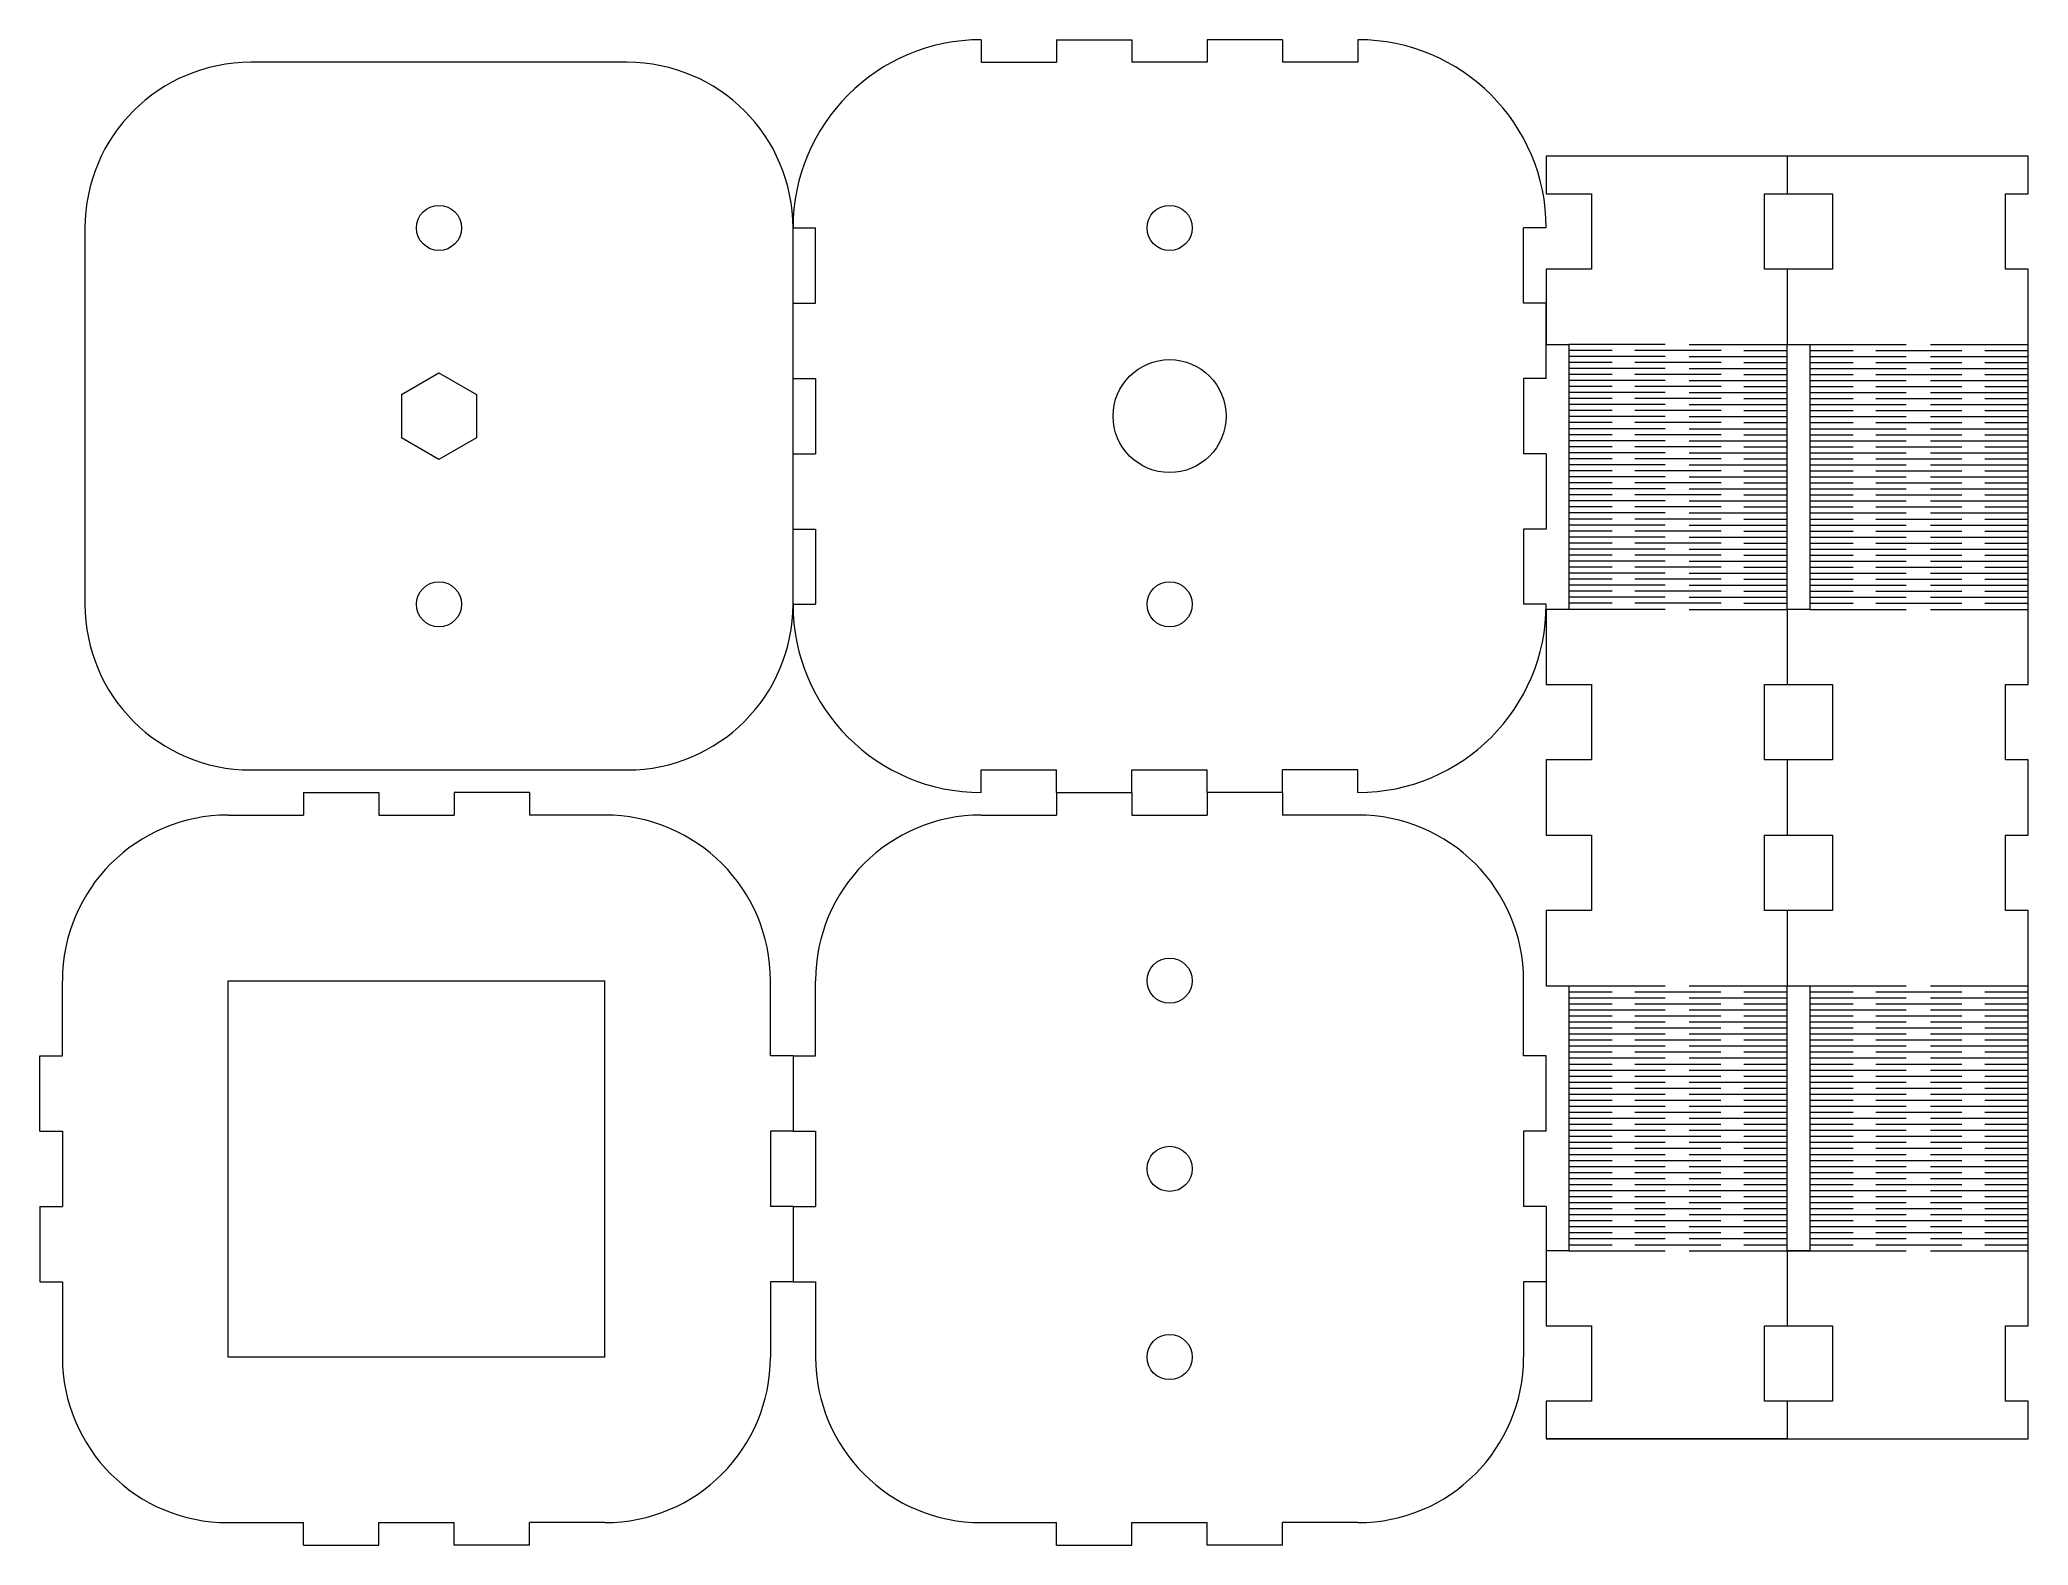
# Model space of a CAD drawing. Extents: x 103 to 367, y -19 to 181.
import ezdxf

# ---------------------------------------------------------------- set-up
doc = ezdxf.new("R2010")
doc.units = 0
doc.layers.add('cut', color=1, linetype='Continuous', lineweight=13, true_color=0xff0000)

msp = doc.modelspace()

# ---------------------------------------------------------------- linework, layer by layer
at = {"layer": 'cut'}
for p, q in [((228.42, 180.67), (228.42, 177.67)), ((238.42, 180.67), (248.42, 180.67)), ((238.42, 180.67), (238.42, 177.67)), ((248.42, 180.67), (248.42, 177.67)), ((268.42, 180.67), (258.42, 180.67)), ((258.42, 180.67), (258.42, 177.67)), ((268.42, 180.67), (268.42, 177.67)), ((278.42, 180.67), (278.42, 177.67)), ((181.42, 177.67), (131.42, 177.67)), ((228.42, 177.67), (238.42, 177.67)), ((258.42, 177.67), (248.42, 177.67)), ((278.42, 177.67), (268.42, 177.67)), ((303.42, 165.2), (303.42, 160.2)), ((335.42, 165.2), (303.42, 165.2)), ((367.42, 165.2), (335.42, 165.2)), ((335.42, 165.2), (335.42, 160.2)), ((367.42, 160.2), (367.42, 165.2)), ((303.42, 160.2), (309.42, 160.2)), ((309.42, 160.2), (309.42, 150.2)), ((332.42, 160.2), (341.42, 160.2)), ((332.42, 150.2), (332.42, 160.2)), ((341.42, 160.2), (341.42, 150.2)), ((364.42, 150.2), (364.42, 160.2)), ((364.42, 160.2), (367.42, 160.2)), ((109.42, 155.67), (109.42, 105.67)), ((203.42, 105.67), (203.42, 155.67)), ((203.42, 155.67), (206.42, 155.67)), ((206.42, 145.67), (206.42, 155.67)), ((300.42, 145.67), (300.42, 155.67)), ((303.42, 155.67), (300.42, 155.67)), ((309.42, 150.2), (303.42, 150.2)), ((303.42, 150.2), (303.42, 140.2)), ((341.42, 150.2), (332.42, 150.2)), ((335.42, 150.2), (335.42, 140.2)), ((367.42, 150.2), (364.42, 150.2)), ((367.42, 95), (367.42, 150.2)), ((203.42, 145.67), (206.42, 145.67)), ((303.42, 145.67), (300.42, 145.67)), ((303.42, 135.67), (303.42, 145.67)), ((303.42, 140.2), (306.42, 140.2)), ((306.42, 140.2), (306.42, 105)), ((319.22, 140.2), (306.42, 140.2)), ((322.42, 140.2), (335.42, 140.2)), ((335.42, 140.2), (338.42, 140.2)), ((335.42, 105), (335.42, 140.2)), ((338.42, 140.2), (338.42, 105)), ((338.42, 140.2), (351.22, 140.2)), ((354.42, 140.2), (367.42, 140.2)), ((312.17, 139.4), (306.42, 139.4)), ((319.22, 138.6), (306.42, 138.6)), ((312.17, 137.8), (306.42, 137.8)), ((326.67, 139.4), (315.17, 139.4)), ((326.67, 137.8), (315.17, 137.8)), ((322.42, 138.6), (335.42, 138.6)), ((329.67, 139.4), (335.42, 139.4)), ((329.67, 137.8), (335.42, 137.8)), ((338.42, 139.4), (344.17, 139.4)), ((338.42, 138.6), (351.22, 138.6)), ((338.42, 137.8), (344.17, 137.8)), ((347.17, 139.4), (358.62, 139.4)), ((347.17, 137.8), (358.62, 137.8)), ((354.42, 138.6), (367.42, 138.6)), ((361.67, 139.4), (367.42, 139.4)), ((361.67, 137.8), (367.42, 137.8)), ((151.42, 133.55), (156.42, 136.44)), ((156.42, 136.44), (161.42, 133.55)), ((203.42, 135.67), (206.42, 135.67)), ((206.42, 135.67), (206.42, 125.67)), ((303.42, 135.67), (300.42, 135.67)), ((300.42, 135.67), (300.42, 125.67)), ((319.22, 137), (306.42, 137)), ((312.17, 136.2), (306.42, 136.2)), ((319.22, 135.4), (306.42, 135.4)), ((326.67, 136.2), (315.17, 136.2)), ((322.42, 137), (335.42, 137)), ((322.42, 135.4), (335.42, 135.4)), ((329.67, 136.2), (335.42, 136.2)), ((338.42, 137), (351.22, 137)), ((338.42, 136.2), (344.17, 136.2)), ((338.42, 135.4), (351.22, 135.4)), ((347.17, 136.2), (358.62, 136.2)), ((354.42, 137), (367.42, 137)), ((354.42, 135.4), (367.42, 135.4)), ((361.67, 136.2), (367.42, 136.2)), ((151.42, 133.55), (151.42, 127.79)), ((161.42, 133.55), (161.42, 127.79)), ((312.17, 134.6), (306.42, 134.6)), ((319.22, 133.8), (306.42, 133.8)), ((312.17, 133), (306.42, 133)), ((319.22, 132.2), (306.42, 132.2)), ((326.67, 134.6), (315.17, 134.6)), ((326.67, 133), (315.17, 133)), ((322.42, 133.8), (335.42, 133.8)), ((322.42, 132.2), (335.42, 132.2)), ((329.67, 134.6), (335.42, 134.6)), ((329.67, 133), (335.42, 133)), ((338.42, 134.6), (344.17, 134.6)), ((338.42, 133.8), (351.22, 133.8)), ((338.42, 133), (344.17, 133)), ((338.42, 132.2), (351.22, 132.2)), ((347.17, 134.6), (358.62, 134.6)), ((347.17, 133), (358.62, 133)), ((354.42, 133.8), (367.42, 133.8)), ((354.42, 132.2), (367.42, 132.2)), ((361.67, 134.6), (367.42, 134.6)), ((361.67, 133), (367.42, 133)), ((312.17, 131.4), (306.42, 131.4)), ((319.22, 130.6), (306.42, 130.6)), ((312.17, 129.8), (306.42, 129.8)), ((326.67, 131.4), (315.17, 131.4)), ((326.67, 129.8), (315.17, 129.8)), ((322.42, 130.6), (335.42, 130.6)), ((329.67, 131.4), (335.42, 131.4)), ((329.67, 129.8), (335.42, 129.8)), ((338.42, 131.4), (344.17, 131.4)), ((338.42, 130.6), (351.22, 130.6)), ((338.42, 129.8), (344.17, 129.8)), ((347.17, 131.4), (358.62, 131.4)), ((347.17, 129.8), (358.62, 129.8)), ((354.42, 130.6), (367.42, 130.6)), ((361.67, 131.4), (367.42, 131.4)), ((361.67, 129.8), (367.42, 129.8)), ((156.42, 124.9), (151.42, 127.79)), ((161.42, 127.79), (156.42, 124.9)), ((319.22, 129), (306.42, 129)), ((312.17, 128.2), (306.42, 128.2)), ((319.22, 127.4), (306.42, 127.4)), ((326.67, 128.2), (315.17, 128.2)), ((322.42, 129), (335.42, 129)), ((322.42, 127.4), (335.42, 127.4)), ((329.67, 128.2), (335.42, 128.2)), ((338.42, 129), (351.22, 129)), ((338.42, 128.2), (344.17, 128.2)), ((338.42, 127.4), (351.22, 127.4)), ((347.17, 128.2), (358.62, 128.2)), ((354.42, 129), (367.42, 129)), ((354.42, 127.4), (367.42, 127.4)), ((361.67, 128.2), (367.42, 128.2)), ((203.42, 125.67), (206.42, 125.67)), ((303.42, 125.67), (300.42, 125.67)), ((303.42, 125.67), (303.42, 115.67)), ((312.17, 126.6), (306.42, 126.6)), ((319.22, 125.8), (306.42, 125.8)), ((312.17, 125), (306.42, 125)), ((319.22, 124.2), (306.42, 124.2)), ((326.67, 126.6), (315.17, 126.6)), ((326.67, 125), (315.17, 125)), ((322.42, 125.8), (335.42, 125.8)), ((322.42, 124.2), (335.42, 124.2)), ((329.67, 126.6), (335.42, 126.6)), ((329.67, 125), (335.42, 125)), ((338.42, 126.6), (344.17, 126.6)), ((338.42, 125.8), (351.22, 125.8)), ((338.42, 125), (344.17, 125)), ((338.42, 124.2), (351.22, 124.2)), ((347.17, 126.6), (358.62, 126.6)), ((347.17, 125), (358.62, 125)), ((354.42, 125.8), (367.42, 125.8)), ((354.42, 124.2), (367.42, 124.2)), ((361.67, 126.6), (367.42, 126.6)), ((361.67, 125), (367.42, 125)), ((312.17, 123.4), (306.42, 123.4)), ((319.22, 122.6), (306.42, 122.6)), ((312.17, 121.8), (306.42, 121.8)), ((326.67, 123.4), (315.17, 123.4)), ((326.67, 121.8), (315.17, 121.8)), ((322.42, 122.6), (335.42, 122.6)), ((329.67, 123.4), (335.42, 123.4)), ((329.67, 121.8), (335.42, 121.8)), ((338.42, 123.4), (344.17, 123.4)), ((338.42, 122.6), (351.22, 122.6)), ((338.42, 121.8), (344.17, 121.8)), ((347.17, 123.4), (358.62, 123.4)), ((347.17, 121.8), (358.62, 121.8)), ((354.42, 122.6), (367.42, 122.6)), ((361.67, 123.4), (367.42, 123.4)), ((361.67, 121.8), (367.42, 121.8)), ((319.22, 121), (306.42, 121)), ((312.17, 120.2), (306.42, 120.2)), ((319.22, 119.4), (306.42, 119.4)), ((326.67, 120.2), (315.17, 120.2)), ((322.42, 121), (335.42, 121)), ((322.42, 119.4), (335.42, 119.4)), ((329.67, 120.2), (335.42, 120.2)), ((338.42, 121), (351.22, 121)), ((338.42, 120.2), (344.17, 120.2)), ((338.42, 119.4), (351.22, 119.4)), ((347.17, 120.2), (358.62, 120.2)), ((354.42, 121), (367.42, 121)), ((354.42, 119.4), (367.42, 119.4)), ((361.67, 120.2), (367.42, 120.2)), ((312.17, 118.6), (306.42, 118.6)), ((319.22, 117.8), (306.42, 117.8)), ((312.17, 117), (306.42, 117)), ((319.22, 116.2), (306.42, 116.2)), ((326.67, 118.6), (315.17, 118.6)), ((326.67, 117), (315.17, 117)), ((322.42, 117.8), (335.42, 117.8)), ((322.42, 116.2), (335.42, 116.2)), ((329.67, 118.6), (335.42, 118.6)), ((329.67, 117), (335.42, 117)), ((338.42, 118.6), (344.17, 118.6)), ((338.42, 117.8), (351.22, 117.8)), ((338.42, 117), (344.17, 117)), ((338.42, 116.2), (351.22, 116.2)), ((347.17, 118.6), (358.62, 118.6)), ((347.17, 117), (358.62, 117)), ((354.42, 117.8), (367.42, 117.8)), ((354.42, 116.2), (367.42, 116.2)), ((361.67, 118.6), (367.42, 118.6)), ((361.67, 117), (367.42, 117)), ((203.42, 115.67), (206.42, 115.67)), ((206.42, 115.67), (206.42, 105.67)), ((300.42, 115.67), (300.42, 105.67)), ((303.42, 115.67), (300.42, 115.67)), ((312.17, 115.4), (306.42, 115.4)), ((319.22, 114.6), (306.42, 114.6)), ((312.17, 113.8), (306.42, 113.8)), ((326.67, 115.4), (315.17, 115.4)), ((326.67, 113.8), (315.17, 113.8)), ((322.42, 114.6), (335.42, 114.6)), ((329.67, 115.4), (335.42, 115.4)), ((329.67, 113.8), (335.42, 113.8)), ((338.42, 115.4), (344.17, 115.4)), ((338.42, 114.6), (351.22, 114.6)), ((338.42, 113.8), (344.17, 113.8)), ((347.17, 115.4), (358.62, 115.4)), ((347.17, 113.8), (358.62, 113.8)), ((354.42, 114.6), (367.42, 114.6)), ((361.67, 115.4), (367.42, 115.4)), ((361.67, 113.8), (367.42, 113.8)), ((319.22, 113), (306.42, 113)), ((312.17, 112.2), (306.42, 112.2)), ((319.22, 111.4), (306.42, 111.4)), ((326.67, 112.2), (315.17, 112.2)), ((322.42, 113), (335.42, 113)), ((322.42, 111.4), (335.42, 111.4)), ((329.67, 112.2), (335.42, 112.2)), ((338.42, 113), (351.22, 113)), ((338.42, 112.2), (344.17, 112.2)), ((338.42, 111.4), (351.22, 111.4)), ((347.17, 112.2), (358.62, 112.2)), ((354.42, 113), (367.42, 113)), ((354.42, 111.4), (367.42, 111.4)), ((361.67, 112.2), (367.42, 112.2)), ((312.17, 110.6), (306.42, 110.6)), ((319.22, 109.8), (306.42, 109.8)), ((312.17, 109), (306.42, 109)), ((326.67, 110.6), (315.17, 110.6)), ((326.67, 109), (315.17, 109)), ((322.42, 109.8), (335.42, 109.8)), ((329.67, 110.6), (335.42, 110.6)), ((329.67, 109), (335.42, 109)), ((338.42, 110.6), (344.17, 110.6)), ((338.42, 109.8), (351.22, 109.8)), ((338.42, 109), (344.17, 109)), ((347.17, 110.6), (358.62, 110.6)), ((347.17, 109), (358.62, 109)), ((354.42, 109.8), (367.42, 109.8)), ((361.67, 110.6), (367.42, 110.6)), ((361.67, 109), (367.42, 109)), ((203.42, 105.67), (206.42, 105.67)), ((303.42, 105.67), (300.42, 105.67)), ((319.22, 108.2), (306.42, 108.2)), ((312.17, 107.4), (306.42, 107.4)), ((319.22, 106.6), (306.42, 106.6)), ((312.17, 105.8), (306.42, 105.8)), ((326.67, 107.4), (315.17, 107.4)), ((326.67, 105.8), (315.17, 105.8)), ((322.42, 108.2), (335.42, 108.2)), ((322.42, 106.6), (335.42, 106.6)), ((329.67, 107.4), (335.42, 107.4)), ((329.67, 105.8), (335.42, 105.8)), ((338.42, 108.2), (351.22, 108.2)), ((338.42, 107.4), (344.17, 107.4)), ((338.42, 106.6), (351.22, 106.6)), ((338.42, 105.8), (344.17, 105.8)), ((347.17, 107.4), (358.62, 107.4)), ((347.17, 105.8), (358.62, 105.8)), ((354.42, 108.2), (367.42, 108.2)), ((354.42, 106.6), (367.42, 106.6)), ((361.67, 107.4), (367.42, 107.4)), ((361.67, 105.8), (367.42, 105.8)), ((306.42, 105), (303.42, 105)), ((303.42, 105), (303.42, 95)), ((319.22, 105), (306.42, 105)), ((322.42, 105), (335.42, 105)), ((338.42, 105), (335.42, 105)), ((335.42, 105), (335.42, 95)), ((338.42, 105), (351.22, 105)), ((354.42, 105), (367.42, 105)), ((303.42, 95), (309.42, 95)), ((309.42, 95), (309.42, 85)), ((332.42, 95), (341.42, 95)), ((332.42, 85), (332.42, 95)), ((341.42, 95), (341.42, 85)), ((364.42, 85), (364.42, 95)), ((364.42, 95), (367.42, 95)), ((309.42, 85), (303.42, 85)), ((303.42, 85), (303.42, 75)), ((341.42, 85), (332.42, 85)), ((335.42, 85), (335.42, 75)), ((367.42, 85), (364.42, 85)), ((367.42, 75), (367.42, 85)), ((131.42, 83.67), (181.42, 83.67)), ((228.42, 83.67), (238.42, 83.67)), ((228.42, 80.67), (228.42, 83.67)), ((238.42, 80.67), (238.42, 83.67)), ((248.42, 80.67), (248.42, 83.67)), ((248.42, 83.67), (258.42, 83.67)), ((258.42, 80.67), (258.42, 83.67)), ((278.42, 83.67), (268.42, 83.67)), ((268.42, 80.67), (268.42, 83.67)), ((278.42, 80.67), (278.42, 83.67)), ((138.42, 80.67), (148.42, 80.67)), ((138.42, 80.67), (138.42, 77.67)), ((148.42, 80.67), (148.42, 77.67)), ((168.42, 80.67), (158.42, 80.67)), ((158.42, 80.67), (158.42, 77.67)), ((168.42, 80.67), (168.42, 77.67)), ((238.42, 80.67), (248.42, 80.67)), ((238.42, 80.67), (238.42, 77.67)), ((248.42, 80.67), (248.42, 77.67)), ((268.42, 80.67), (258.42, 80.67)), ((258.42, 80.67), (258.42, 77.67)), ((268.42, 80.67), (268.42, 77.67)), ((128.42, 77.67), (138.42, 77.67)), ((148.42, 77.67), (158.42, 77.67)), ((178.42, 77.67), (168.42, 77.67)), ((228.42, 77.67), (238.42, 77.67)), ((248.42, 77.67), (258.42, 77.67)), ((278.42, 77.67), (268.42, 77.67)), ((303.42, 75), (309.42, 75)), ((309.42, 75), (309.42, 65)), ((332.42, 75), (341.42, 75)), ((332.42, 65), (332.42, 75)), ((341.42, 75), (341.42, 65)), ((364.42, 65), (364.42, 75)), ((364.42, 75), (367.42, 75)), ((309.42, 65), (303.42, 65)), ((303.42, 65), (303.42, 55)), ((341.42, 65), (332.42, 65)), ((335.42, 65), (335.42, 55)), ((367.42, 65), (364.42, 65)), ((367.42, 9.8), (367.42, 65)), ((106.42, 45.67), (106.42, 55.67)), ((128.42, 55.67), (178.42, 55.67)), ((128.42, 5.67), (128.42, 55.67)), ((178.42, 5.67), (178.42, 55.67)), ((200.42, 45.67), (200.42, 55.67)), ((206.42, 45.67), (206.42, 55.67)), ((300.42, 45.67), (300.42, 55.67)), ((303.42, 55), (306.42, 55)), ((306.42, 55), (306.42, 19.8)), ((306.42, 55), (319.22, 55)), ((306.42, 54.2), (312.17, 54.2)), ((306.42, 53.4), (319.22, 53.4)), ((315.17, 54.2), (326.62, 54.2)), ((322.42, 55), (335.42, 55)), ((322.42, 53.4), (335.42, 53.4)), ((329.67, 54.2), (335.42, 54.2)), ((335.42, 55), (338.42, 55)), ((335.42, 19.8), (335.42, 55)), ((338.42, 55), (338.42, 19.8)), ((338.42, 55), (351.22, 55)), ((338.42, 54.2), (344.17, 54.2)), ((338.42, 53.4), (351.22, 53.4)), ((347.17, 54.2), (358.62, 54.2)), ((354.42, 55), (367.42, 55)), ((354.42, 53.4), (367.42, 53.4)), ((361.67, 54.2), (367.42, 54.2)), ((306.42, 52.6), (312.17, 52.6)), ((306.42, 51.8), (319.22, 51.8)), ((306.42, 51), (312.17, 51)), ((306.42, 50.2), (319.22, 50.2)), ((315.17, 52.6), (326.62, 52.6)), ((315.17, 51), (326.62, 51)), ((322.42, 51.8), (335.42, 51.8)), ((322.42, 50.2), (335.42, 50.2)), ((329.67, 52.6), (335.42, 52.6)), ((329.67, 51), (335.42, 51)), ((338.42, 52.6), (344.17, 52.6)), ((338.42, 51.8), (351.22, 51.8)), ((338.42, 51), (344.17, 51)), ((338.42, 50.2), (351.22, 50.2)), ((347.17, 52.6), (358.62, 52.6)), ((347.17, 51), (358.62, 51)), ((354.42, 51.8), (367.42, 51.8)), ((354.42, 50.2), (367.42, 50.2)), ((361.67, 52.6), (367.42, 52.6)), ((361.67, 51), (367.42, 51)), ((306.42, 49.4), (312.17, 49.4)), ((306.42, 48.6), (319.22, 48.6)), ((306.42, 47.8), (312.17, 47.8)), ((315.17, 49.4), (326.62, 49.4)), ((315.17, 47.8), (326.62, 47.8)), ((322.42, 48.6), (335.42, 48.6)), ((329.67, 49.4), (335.42, 49.4)), ((329.67, 47.8), (335.42, 47.8)), ((338.42, 49.4), (344.17, 49.4)), ((338.42, 48.6), (351.22, 48.6)), ((338.42, 47.8), (344.17, 47.8)), ((347.17, 49.4), (358.62, 49.4)), ((347.17, 47.8), (358.62, 47.8)), ((354.42, 48.6), (367.42, 48.6)), ((361.67, 49.4), (367.42, 49.4)), ((361.67, 47.8), (367.42, 47.8)), ((103.42, 35.67), (103.42, 45.67)), ((103.42, 45.67), (106.42, 45.67)), ((203.42, 45.67), (200.42, 45.67)), ((203.42, 45.67), (206.42, 45.67)), ((203.42, 45.67), (203.42, 35.67)), ((303.42, 45.67), (300.42, 45.67)), ((303.42, 35.67), (303.42, 45.67)), ((306.42, 47), (319.22, 47)), ((306.42, 46.2), (312.17, 46.2)), ((306.42, 45.4), (319.22, 45.4)), ((315.17, 46.2), (326.62, 46.2)), ((322.42, 47), (335.42, 47)), ((322.42, 45.4), (335.42, 45.4)), ((329.67, 46.2), (335.42, 46.2)), ((338.42, 47), (351.22, 47)), ((338.42, 46.2), (344.17, 46.2)), ((338.42, 45.4), (351.22, 45.4)), ((347.17, 46.2), (358.62, 46.2)), ((354.42, 47), (367.42, 47)), ((354.42, 45.4), (367.42, 45.4)), ((361.67, 46.2), (367.42, 46.2)), ((306.42, 44.6), (312.17, 44.6)), ((306.42, 43.8), (319.22, 43.8)), ((306.42, 43), (312.17, 43)), ((315.17, 44.6), (326.62, 44.6)), ((315.17, 43), (326.62, 43)), ((322.42, 43.8), (335.42, 43.8)), ((329.67, 44.6), (335.42, 44.6)), ((329.67, 43), (335.42, 43)), ((338.42, 44.6), (344.17, 44.6)), ((338.42, 43.8), (351.22, 43.8)), ((338.42, 43), (344.17, 43)), ((347.17, 44.6), (358.62, 44.6)), ((347.17, 43), (358.62, 43)), ((354.42, 43.8), (367.42, 43.8)), ((361.67, 44.6), (367.42, 44.6)), ((361.67, 43), (367.42, 43)), ((306.42, 42.2), (319.22, 42.2)), ((306.42, 41.4), (312.17, 41.4)), ((306.42, 40.6), (319.22, 40.6)), ((306.42, 39.8), (312.17, 39.8)), ((315.17, 41.4), (326.62, 41.4)), ((315.17, 39.8), (326.62, 39.8)), ((322.42, 42.2), (335.42, 42.2)), ((322.42, 40.6), (335.42, 40.6)), ((329.67, 41.4), (335.42, 41.4)), ((329.67, 39.8), (335.42, 39.8)), ((338.42, 42.2), (351.22, 42.2)), ((338.42, 41.4), (344.17, 41.4)), ((338.42, 40.6), (351.22, 40.6)), ((338.42, 39.8), (344.17, 39.8)), ((347.17, 41.4), (358.62, 41.4)), ((347.17, 39.8), (358.62, 39.8)), ((354.42, 42.2), (367.42, 42.2)), ((354.42, 40.6), (367.42, 40.6)), ((361.67, 41.4), (367.42, 41.4)), ((361.67, 39.8), (367.42, 39.8)), ((306.42, 39), (319.22, 39)), ((306.42, 38.2), (312.17, 38.2)), ((306.42, 37.4), (319.22, 37.4)), ((315.17, 38.2), (326.62, 38.2)), ((322.42, 39), (335.42, 39)), ((322.42, 37.4), (335.42, 37.4)), ((329.67, 38.2), (335.42, 38.2)), ((338.42, 39), (351.22, 39)), ((338.42, 38.2), (344.17, 38.2)), ((338.42, 37.4), (351.22, 37.4)), ((347.17, 38.2), (358.62, 38.2)), ((354.42, 39), (367.42, 39)), ((354.42, 37.4), (367.42, 37.4)), ((361.67, 38.2), (367.42, 38.2)), ((103.42, 35.67), (106.42, 35.67)), ((106.42, 35.67), (106.42, 25.67)), ((203.42, 35.67), (200.42, 35.67)), ((200.42, 35.67), (200.42, 25.67)), ((203.42, 35.67), (206.42, 35.67)), ((206.42, 35.67), (206.42, 25.67)), ((303.42, 35.67), (300.42, 35.67)), ((300.42, 35.67), (300.42, 25.67)), ((306.42, 36.6), (312.17, 36.6)), ((306.42, 35.8), (319.22, 35.8)), ((306.42, 35), (312.17, 35)), ((315.17, 36.6), (326.62, 36.6)), ((315.17, 35), (326.62, 35)), ((322.42, 35.8), (335.42, 35.8)), ((329.67, 36.6), (335.42, 36.6)), ((329.67, 35), (335.42, 35)), ((338.42, 36.6), (344.17, 36.6)), ((338.42, 35.8), (351.22, 35.8)), ((338.42, 35), (344.17, 35)), ((347.17, 36.6), (358.62, 36.6)), ((347.17, 35), (358.62, 35)), ((354.42, 35.8), (367.42, 35.8)), ((361.67, 36.6), (367.42, 36.6)), ((361.67, 35), (367.42, 35)), ((306.42, 34.2), (319.22, 34.2)), ((306.42, 33.4), (312.17, 33.4)), ((306.42, 32.6), (319.22, 32.6)), ((306.42, 31.8), (312.17, 31.8)), ((315.17, 33.4), (326.62, 33.4)), ((315.17, 31.8), (326.62, 31.8)), ((322.42, 34.2), (335.42, 34.2)), ((322.42, 32.6), (335.42, 32.6)), ((329.67, 33.4), (335.42, 33.4)), ((329.67, 31.8), (335.42, 31.8)), ((338.42, 34.2), (351.22, 34.2)), ((338.42, 33.4), (344.17, 33.4)), ((338.42, 32.6), (351.22, 32.6)), ((338.42, 31.8), (344.17, 31.8)), ((347.17, 33.4), (358.62, 33.4)), ((347.17, 31.8), (358.62, 31.8)), ((354.42, 34.2), (367.42, 34.2)), ((354.42, 32.6), (367.42, 32.6)), ((361.67, 33.4), (367.42, 33.4)), ((361.67, 31.8), (367.42, 31.8)), ((306.42, 31), (319.22, 31)), ((306.42, 30.2), (312.17, 30.2)), ((306.42, 29.4), (319.22, 29.4)), ((315.17, 30.2), (326.62, 30.2)), ((322.42, 31), (335.42, 31)), ((322.42, 29.4), (335.42, 29.4)), ((329.67, 30.2), (335.42, 30.2)), ((338.42, 31), (351.22, 31)), ((338.42, 30.2), (344.17, 30.2)), ((338.42, 29.4), (351.22, 29.4)), ((347.17, 30.2), (358.62, 30.2)), ((354.42, 31), (367.42, 31)), ((354.42, 29.4), (367.42, 29.4)), ((361.67, 30.2), (367.42, 30.2)), ((306.42, 28.6), (312.17, 28.6)), ((306.42, 27.8), (319.22, 27.8)), ((306.42, 27), (312.17, 27)), ((315.17, 28.6), (326.62, 28.6)), ((315.17, 27), (326.62, 27)), ((322.42, 27.8), (335.42, 27.8)), ((329.67, 28.6), (335.42, 28.6)), ((329.67, 27), (335.42, 27)), ((338.42, 28.6), (344.17, 28.6)), ((338.42, 27.8), (351.22, 27.8)), ((338.42, 27), (344.17, 27)), ((347.17, 28.6), (358.62, 28.6)), ((347.17, 27), (358.62, 27)), ((354.42, 27.8), (367.42, 27.8)), ((361.67, 28.6), (367.42, 28.6)), ((361.67, 27), (367.42, 27)), ((103.42, 25.67), (103.42, 15.67)), ((103.42, 25.67), (106.42, 25.67)), ((203.42, 25.67), (200.42, 25.67)), ((203.42, 25.67), (206.42, 25.67)), ((203.42, 25.67), (203.42, 15.67)), ((303.42, 25.67), (300.42, 25.67)), ((303.42, 25.67), (303.42, 15.67)), ((306.42, 26.2), (319.22, 26.2)), ((306.42, 25.4), (312.17, 25.4)), ((306.42, 24.6), (319.22, 24.6)), ((306.42, 23.8), (312.17, 23.8)), ((315.17, 25.4), (326.62, 25.4)), ((315.17, 23.8), (326.62, 23.8)), ((322.42, 26.2), (335.42, 26.2)), ((322.42, 24.6), (335.42, 24.6)), ((329.67, 25.4), (335.42, 25.4)), ((329.67, 23.8), (335.42, 23.8)), ((338.42, 26.2), (351.22, 26.2)), ((338.42, 25.4), (344.17, 25.4)), ((338.42, 24.6), (351.22, 24.6)), ((338.42, 23.8), (344.17, 23.8)), ((347.17, 25.4), (358.62, 25.4)), ((347.17, 23.8), (358.62, 23.8)), ((354.42, 26.2), (367.42, 26.2)), ((354.42, 24.6), (367.42, 24.6)), ((361.67, 25.4), (367.42, 25.4)), ((361.67, 23.8), (367.42, 23.8)), ((306.42, 23), (319.22, 23)), ((306.42, 22.2), (312.17, 22.2)), ((306.42, 21.4), (319.22, 21.4)), ((315.17, 22.2), (326.62, 22.2)), ((322.42, 23), (335.42, 23)), ((322.42, 21.4), (335.42, 21.4)), ((329.67, 22.2), (335.42, 22.2)), ((338.42, 23), (351.22, 23)), ((338.42, 22.2), (344.17, 22.2)), ((338.42, 21.4), (351.22, 21.4)), ((347.17, 22.2), (358.62, 22.2)), ((354.42, 23), (367.42, 23)), ((354.42, 21.4), (367.42, 21.4)), ((361.67, 22.2), (367.42, 22.2)), ((306.42, 19.8), (303.42, 19.8)), ((303.42, 19.8), (303.42, 9.8)), ((306.42, 20.6), (312.17, 20.6)), ((306.42, 19.8), (319.22, 19.8)), ((315.17, 20.6), (326.62, 20.6)), ((322.42, 19.8), (335.42, 19.8)), ((329.67, 20.6), (335.42, 20.6)), ((335.42, 19.8), (338.42, 19.8)), ((338.42, 19.8), (335.42, 19.8)), ((335.42, 19.8), (335.42, 9.8)), ((338.42, 20.6), (344.17, 20.6)), ((338.42, 19.8), (351.22, 19.8)), ((347.17, 20.6), (358.62, 20.6)), ((354.42, 19.8), (367.42, 19.8)), ((361.67, 20.6), (367.42, 20.6)), ((103.42, 15.67), (106.42, 15.67)), ((106.42, 15.67), (106.42, 5.67)), ((200.42, 15.67), (200.42, 5.67)), ((203.42, 15.67), (200.42, 15.67)), ((203.42, 15.67), (206.42, 15.67)), ((206.42, 15.67), (206.42, 5.67)), ((300.42, 15.67), (300.42, 5.67)), ((303.42, 15.67), (300.42, 15.67)), ((303.42, 9.8), (309.42, 9.8)), ((309.42, 9.8), (309.42, -0.2)), ((332.42, 9.8), (341.42, 9.8)), ((332.42, -0.2), (332.42, 9.8)), ((341.42, 9.8), (341.42, -0.2)), ((364.42, -0.2), (364.42, 9.8)), ((364.42, 9.8), (367.42, 9.8)), ((178.42, 5.67), (128.42, 5.67)), ((309.42, -0.2), (303.42, -0.2)), ((303.42, -0.2), (303.42, -5.2)), ((341.42, -0.2), (332.42, -0.2)), ((335.42, -0.2), (335.42, -5.2)), ((367.42, -0.2), (364.42, -0.2)), ((367.42, -5.2), (367.42, -0.2)), ((303.42, -5.2), (367.42, -5.2)), ((335.42, -5.2), (303.42, -5.2)), ((128.42, -16.33), (138.42, -16.33)), ((138.42, -19.33), (138.42, -16.33)), ((148.42, -19.33), (148.42, -16.33)), ((148.42, -16.33), (158.42, -16.33)), ((158.42, -19.33), (158.42, -16.33)), ((178.42, -16.33), (168.42, -16.33)), ((168.42, -19.33), (168.42, -16.33)), ((228.42, -16.33), (238.42, -16.33)), ((238.42, -19.33), (238.42, -16.33)), ((248.42, -19.33), (248.42, -16.33)), ((248.42, -16.33), (258.42, -16.33)), ((258.42, -19.33), (258.42, -16.33)), ((278.42, -16.33), (268.42, -16.33)), ((268.42, -19.33), (268.42, -16.33)), ((138.42, -19.33), (148.42, -19.33)), ((168.42, -19.33), (158.42, -19.33)), ((238.42, -19.33), (248.42, -19.33)), ((268.42, -19.33), (258.42, -19.33))]:
    msp.add_line(p, q, dxfattribs=at)
for centre, radius in [((156.42, 155.67), 3), ((253.42, 155.67), 3), ((253.42, 130.67), 7.5), ((156.42, 105.67), 3), ((253.42, 105.67), 3), ((253.42, 55.67), 3), ((253.42, 30.67), 3), ((253.42, 5.67), 3)]:
    msp.add_circle(centre, radius, dxfattribs=at)
for centre, radius, start, end in [((228.42, 155.67), 25, 90, 180), ((278.42, 155.67), 25, 360, 90), ((131.42, 155.67), 22, 90, 180), ((181.42, 155.67), 22, 0, 90), ((131.42, 105.67), 22, 180, 270), ((181.42, 105.67), 22, 270, 0), ((228.42, 105.67), 25, 180, 270), ((278.42, 105.67), 25, 270, 0), ((128.42, 55.67), 22, 90, 180), ((178.42, 55.67), 22, 360, 90), ((228.42, 55.67), 22, 90, 180), ((278.42, 55.67), 22, 360, 90), ((128.42, 5.67), 22, 180, 270), ((178.42, 5.67), 22, 270, 0), ((228.42, 5.67), 22, 180, 270), ((278.42, 5.67), 22, 270, 0)]:
    msp.add_arc(centre, radius, start, end, dxfattribs=at)

doc.saveas('drawing.dxf')
